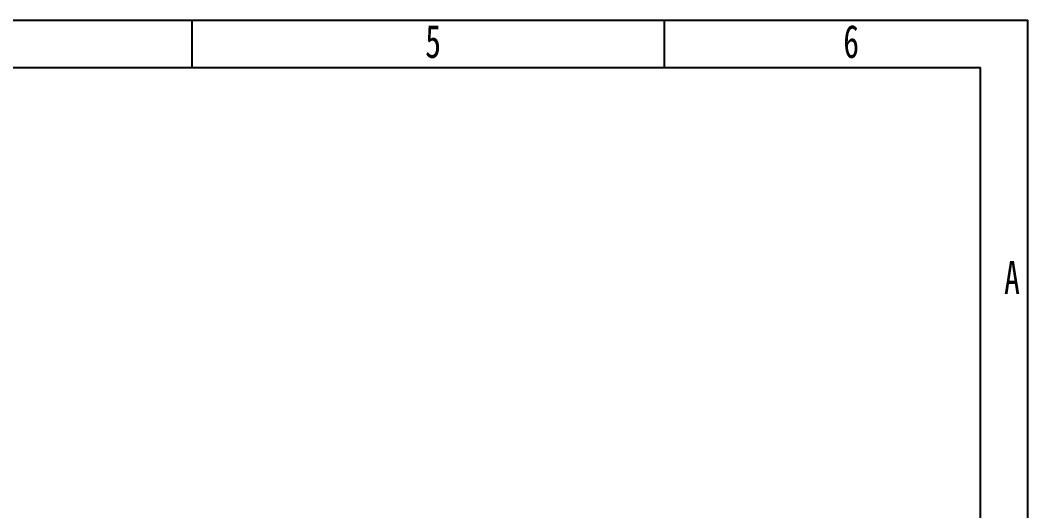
# Model space of a CAD drawing. Header units: millimetres. Extents: x 0 to 594, y 0 to 420.
# Drawn here: x 380.7 to 594, y 316 to 420 of the extents above; entities that cross this region are included whole.
import ezdxf

# ---------------------------------------------------------------- set-up
doc = ezdxf.new("R2010")
doc.units = ezdxf.units.MM
doc.header["$LTSCALE"] = 2
doc.layers.add('图框', color=7, linetype='Continuous')
doc.styles.add('SLDTEXTSTYLE4', font='TXT', dxfattribs={"width": 0.7})

msp = doc.modelspace()

# ---------------------------------------------------------------- linework, layer by layer
at = {"layer": '图框'}
for p, q in [((0, 420), (594, 420)), ((417, 420), (417, 410)), ((517, 420), (517, 410)), ((594, 0), (594, 420))]:
    msp.add_line(p, q, dxfattribs=at)
at = {"layer": '图框', "linetype": 'Continuous', "lineweight": 25}
for p in [(50, 410), (584, 10)]:
    msp.add_line(p, (584, 410), dxfattribs=at)

# ---------------------------------------------------------------- texts
at = {"layer": '图框', "char_height": 7, "attachment_point": 2, "style": 'SLDTEXTSTYLE4'}
for s, insert in [('5', (468.089, 418.995)), ('6', (556.594, 418.995)), ('A', (590.641, 368.995))]:
    msp.add_mtext(s, dxfattribs=dict(at, insert=insert))

doc.saveas('drawing.dxf')
